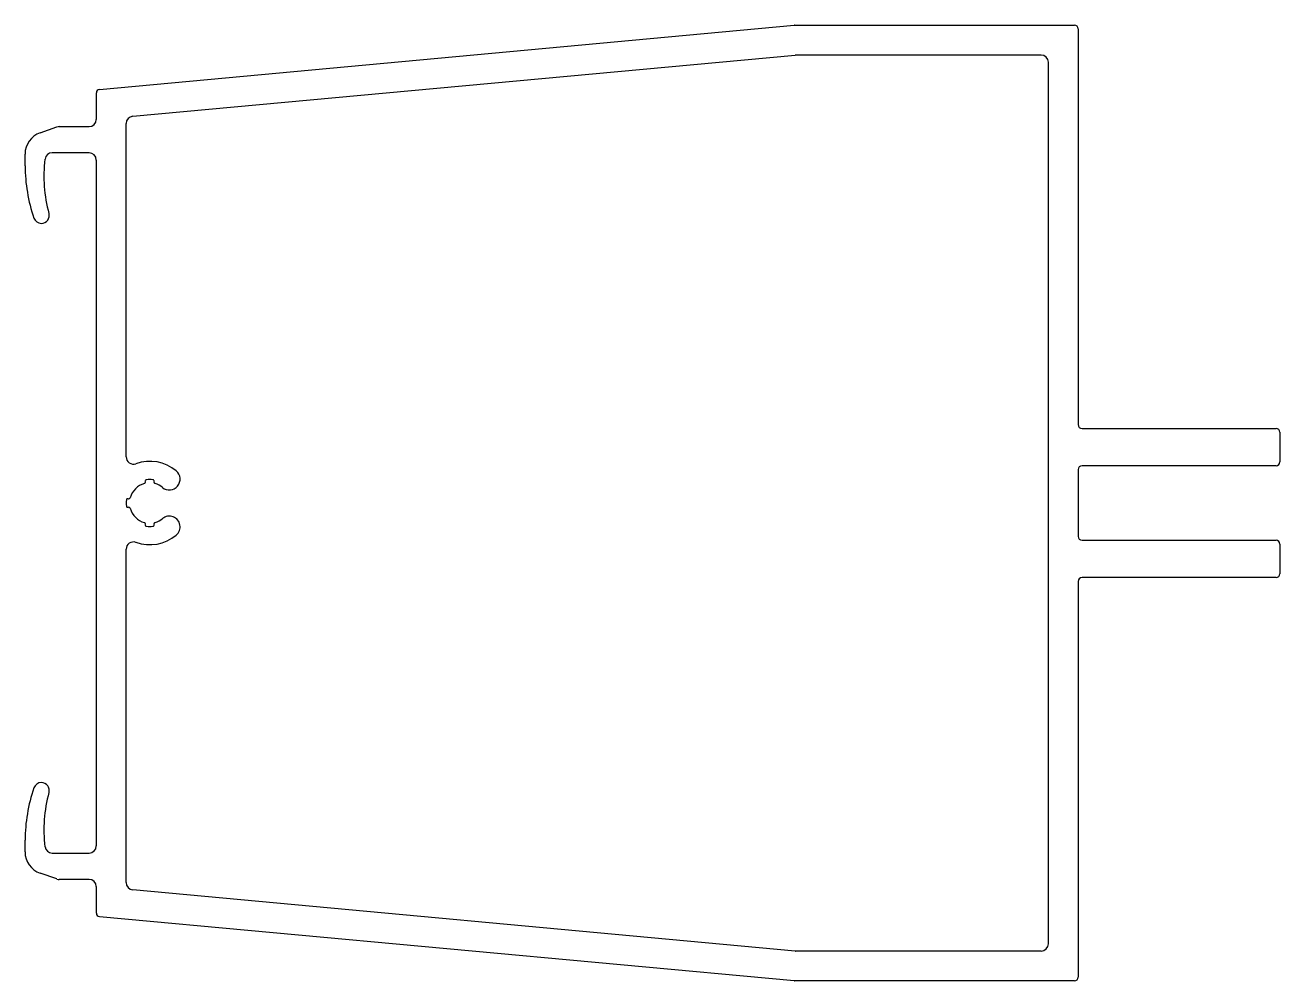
# Model space of a CAD drawing. Extents: x -63 to 70, y 10 to 111.
import ezdxf

# ---------------------------------------------------------------- set-up
doc = ezdxf.new("R2010")
doc.units = 0
doc.layers.get('0').update_dxf_attribs({"linetype": 'CONTINUOUS'})

msp = doc.modelspace()

# ---------------------------------------------------------------- linework, layer by layer
at = {"linetype": 'CONTINUOUS'}
for p, q in [((-55.13, 104.48), (18.68, 111.31)), ((18.72, 111.31), (48.47, 111.31)), ((48.87, 110.91), (48.87, 68.84)), ((-51.61, 101.62), (18.81, 108.13)), ((18.88, 108.14), (44.94, 108.14)), ((45.7, 107.37), (45.7, 60.51)), ((-55.47, 101.28), (-55.47, 104.1)), ((-61.44, 99.86), (-59.66, 100.48)), ((-59.41, 100.52), (-56.24, 100.52)), ((-52.3, 65.41), (-52.3, 100.86)), ((-63.04, 96.36), (-63.04, 97.6)), ((-56.24, 97.73), (-60.17, 97.73)), ((-55.47, 24.06), (-55.47, 96.97)), ((49.28, 68.44), (69.9, 68.44)), ((70.31, 68.03), (70.31, 64.88)), ((48.87, 64.07), (48.87, 60.51)), ((69.9, 64.47), (49.28, 64.47)), ((-50.26, 62.76), (-50.27, 62.81)), ((-49.34, 62.81), (-49.35, 62.76)), ((-52.1, 60.97), (-52.05, 60.96)), ((-52.05, 60.06), (-52.1, 60.05)), ((45.7, 60.51), (45.7, 13.65)), ((48.87, 60.51), (48.87, 56.96)), ((-50.27, 58.22), (-50.26, 58.27)), ((-49.35, 58.27), (-49.34, 58.22)), ((49.28, 56.55), (69.9, 56.55)), ((70.31, 56.14), (70.31, 52.99)), ((-52.3, 20.16), (-52.3, 55.61)), ((48.87, 52.18), (48.87, 10.12)), ((69.9, 52.59), (49.28, 52.59)), ((-63.04, 23.42), (-63.04, 24.66)), ((-60.17, 23.3), (-56.24, 23.3)), ((-59.66, 20.55), (-61.44, 21.17)), ((-56.24, 20.5), (-59.41, 20.5)), ((-55.47, 16.92), (-55.47, 19.74)), ((18.81, 12.89), (-51.61, 19.4)), ((18.68, 9.71), (-55.13, 16.54)), ((44.94, 12.89), (18.88, 12.89)), ((48.47, 9.71), (18.72, 9.71))]:
    msp.add_line(p, q, dxfattribs=at)
for centre, radius, start, end in [((18.72, 110.93), 0.381, 90, 95.2842), ((48.47, 110.91), 0.406, 360, 90), ((18.88, 107.37), 0.762, 90, 95.2842), ((44.94, 107.37), 0.762, 0, 90), ((-55.09, 104.1), 0.381, 95.2842, 180), ((-51.54, 100.86), 0.762, 95.2842, 180), ((-51.54, 100.86), 0.762, 95.2842, 180), ((-59.41, 99.76), 0.762, 90, 109.292), ((-56.24, 101.28), 0.762, 270, 360), ((-60.66, 97.6), 2.39, 109.292, 180), ((-60.17, 96.97), 0.762, 90, 173.1279), ((-56.24, 96.97), 0.762, 0, 90), ((-46.05, 96.36), 16.99, 180, 199.0966), ((-46.05, 95.26), 14.99, 173.1279, 195.3396), ((-61.31, 91.08), 0.841, 199.0966, 270), ((-61.31, 91.08), 0.841, 270, 15.3396), ((49.28, 68.84), 0.406, 180, 270), ((69.9, 68.03), 0.406, 360, 90), ((-51.54, 65.41), 0.762, 180, 289.4786), ((-49.8, 60.51), 4.43, 50.3339, 109.4786), ((49.28, 64.07), 0.406, 90, 180), ((69.9, 64.88), 0.406, 270, 360), ((-50.41, 62.73), 0.152, 285.1918, 10.1584), ((-50.12, 62.83), 0.152, 97.6344, 190.1584), ((-49.8, 60.51), 2.49, 82.363, 97.6344), ((-49.49, 62.83), 0.152, 349.8393, 82.363), ((-49.2, 62.73), 0.152, 169.8393, 254.8056), ((-47.71, 63.04), 1.14, 230.3339, 50.3339), ((-49.8, 60.51), 2.15, 105.1918, 164.8056), ((-49.8, 60.51), 2.15, 50.3339, 74.8056), ((-49.8, 60.51), 2.49, 172.363, 187.637), ((-52.13, 60.82), 0.152, 79.8393, 172.363), ((-52.13, 60.2), 0.152, 187.637, 280.1607), ((-52.02, 61.11), 0.152, 259.8393, 344.8056), ((-52.02, 59.91), 0.152, 15.1944, 100.1607), ((-49.8, 60.51), 2.15, 195.1944, 254.8082), ((-49.8, 60.51), 2.15, 285.1944, 309.6661), ((-47.71, 57.98), 1.14, 309.6302, 129.6661), ((-50.41, 58.29), 0.152, 349.8416, 74.8082), ((-50.12, 58.19), 0.152, 169.8416, 262.3655), ((-49.8, 60.51), 2.49, 262.3655, 277.637), ((-49.49, 58.19), 0.152, 277.637, 10.1607), ((-49.2, 58.29), 0.152, 105.1944, 190.1607), ((-51.54, 55.61), 0.762, 70.5213, 180), ((-49.8, 60.51), 4.43, 250.5213, 309.6568), ((49.28, 56.96), 0.406, 180, 270), ((69.9, 56.14), 0.406, 360, 90), ((49.28, 52.18), 0.406, 90, 180), ((69.9, 52.99), 0.406, 270, 360), ((-61.31, 29.95), 0.841, 90, 160.9034), ((-61.31, 29.95), 0.841, 344.6604, 90), ((-46.05, 24.66), 16.99, 160.9034, 180), ((-46.05, 25.76), 14.99, 164.6604, 186.8721), ((-56.24, 24.06), 0.762, 270, 0), ((-60.66, 23.42), 2.39, 180, 250.708), ((-60.17, 24.06), 0.762, 186.8721, 270), ((-59.41, 21.26), 0.762, 250.708, 270), ((-56.24, 19.74), 0.762, 360, 90), ((-51.54, 20.16), 0.762, 180, 264.7158), ((-55.09, 16.92), 0.381, 180, 264.7158), ((44.94, 13.65), 0.762, 270, 0), ((18.88, 13.65), 0.762, 264.7158, 270), ((18.72, 10.09), 0.381, 264.7158, 270), ((48.47, 10.12), 0.406, 270, 0)]:
    msp.add_arc(centre, radius, start, end, dxfattribs=at)

doc.saveas('drawing.dxf')
